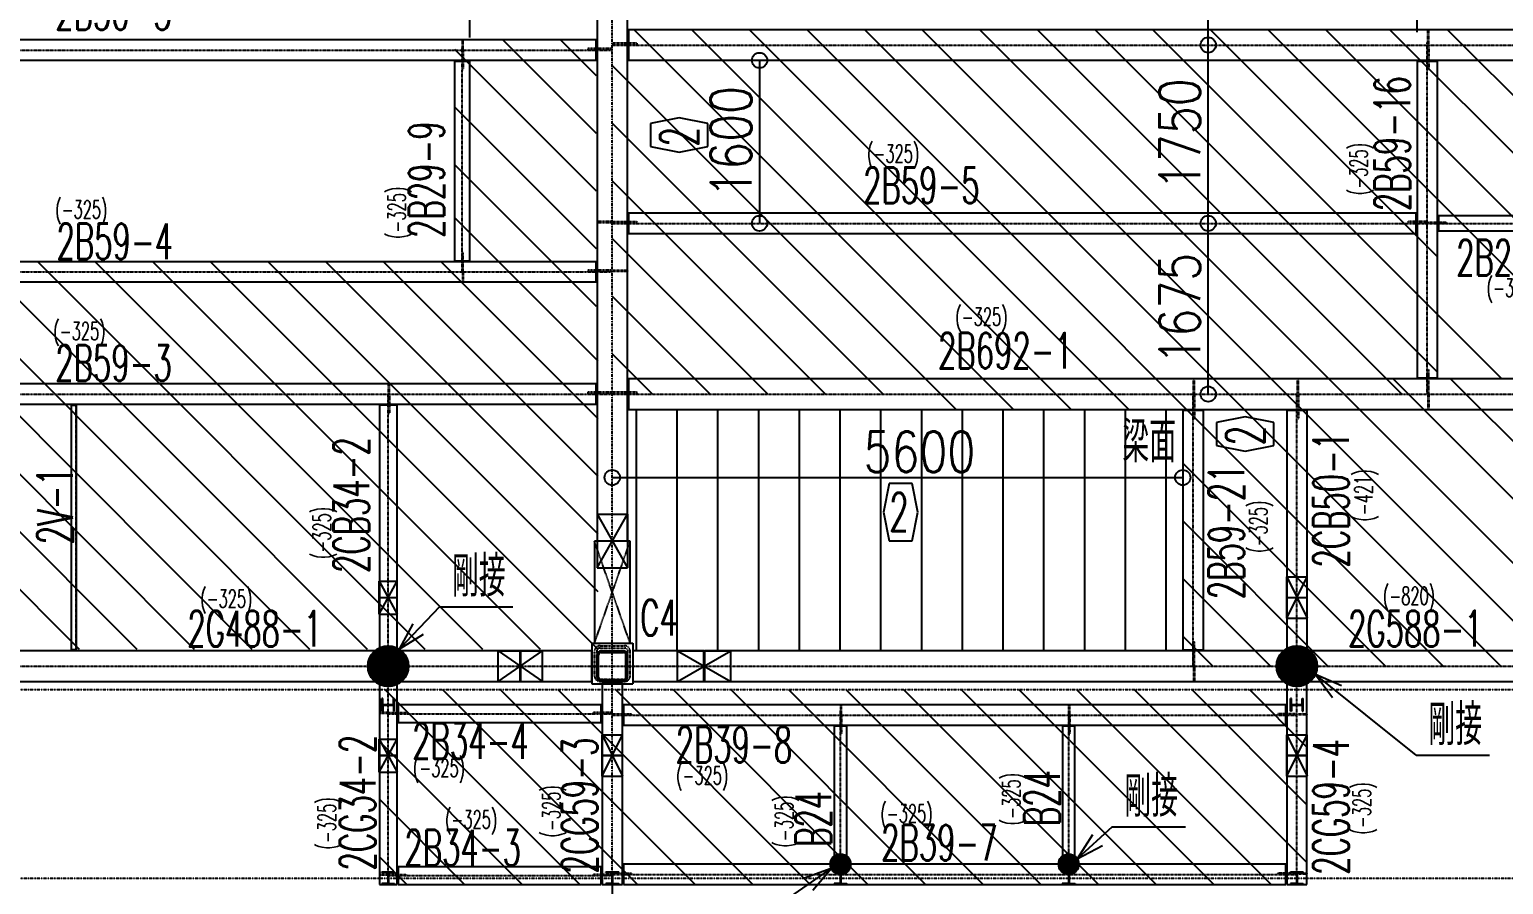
# Model space of a CAD drawing. Header units: millimetres. Extents: x -87051 to 180003, y -2961 to 97158.
# Drawn here: x 24959 to 39429, y 16438 to 24828 of the extents above; entities that cross this region are included whole.
import ezdxf
from ezdxf.enums import TextEntityAlignment as Align

# ---------------------------------------------------------------- set-up
doc = ezdxf.new("R2010")
doc.units = ezdxf.units.MM
doc.header["$LTSCALE"] = 0.2
doc.linetypes.add('CENTER', pattern=[2, 1.25, -0.25, 0.25, -0.25])
doc.linetypes.add('HIDDEN', pattern=[0.375, 0.25, -0.125])
doc.layers.add('梁側', color=7, linetype='Continuous')
doc.styles.get("Standard").update_dxf_attribs({"font": 'simplex.shx', "width": 0.8, "height": 700, "bigfont": 'extfont2.shx'})

msp = doc.modelspace()

# ---------------------------------------------------------------- linework, layer by layer
at = {"color": 8, "linetype": 'CENTER'}
for p, q in [((30680.4, 16438.1), (30680.4, 49550.6)), ((10730.4, 18350.6), (60682.7, 18350.6)), ((10730.4, 16500.6), (60682.7, 16500.6))]:
    msp.add_line(p, q, dxfattribs=at)
at = {"color": 8, "linetype": 'Continuous'}
for p, q in [((38580.4, 24800.6), (38580.4, 31091.6)), ((30530.4, 28395.6), (30530.4, 19810.6)), ((30830.4, 19810.6), (30830.4, 28395.6)), ((36530.6, 24675.6), (36530.6, 27062.6)), ((29280.4, 24750.6), (29280.4, 25903.2)), ((30840.4, 24825.6), (30840.4, 24525.6)), ((40720.4, 24825.6), (30840.4, 24825.6)), ((30895.1, 24825.6), (34620.1, 21100.6)), ((31460.8, 24825.6), (35185.8, 21100.6)), ((32026.5, 24825.6), (35751.5, 21100.6)), ((32592.2, 24825.6), (38837.2, 18580.6)), ((33157.9, 24825.6), (39402.9, 18580.6)), ((33723.5, 24825.6), (39968.5, 18580.6)), ((34289.2, 24825.6), (40534.2, 18580.6)), ((34854.9, 24825.6), (38429.9, 21250.6)), ((35420.6, 24825.6), (38779.4, 21466.8)), ((35986.3, 24825.6), (39411.3, 21400.6)), ((36552, 24825.6), (38779.4, 22598.2)), ((37117.7, 24825.6), (40730.4, 21212.9)), ((37683.3, 24825.6), (40730.4, 21778.5)), ((38313.3, 24825.6), (44558.3, 18580.6)), ((38879, 24825.6), (45124, 18580.6)), ((30520.4, 24725.6), (22840.4, 24725.6)), ((29131.4, 24633.5), (30520.4, 23244.5)), ((29605, 24725.6), (30520.4, 23810.2)), ((30170.7, 24725.6), (30520.4, 24375.9)), ((30520.4, 24525.6), (30520.4, 24725.6)), ((30530.4, 24642.6), (30520.4, 24642.6)), ((30530.4, 24630.6), (30520.4, 24630.6)), ((30830.4, 24697.6), (30840.4, 24697.6)), ((30830.4, 24681.6), (30840.4, 24681.6)), ((36530.6, 22925.6), (36530.6, 24675.6)), ((38674, 24650.6), (38679.9, 24644.7)), ((22840.4, 24525.6), (30520.4, 24525.6)), ((29280.4, 24515.6), (29131.4, 24515.6)), ((29131.4, 24515.6), (29131.4, 22559.6)), ((29208.7, 24525.6), (29208.7, 24515.6)), ((29217.7, 24525.6), (29217.7, 24515.6)), ((29280.4, 22559.6), (29280.4, 24515.6)), ((30680.4, 24474.6), (34054.4, 21100.6)), ((30840.4, 24525.6), (40720.4, 24525.6)), ((32125.5, 24525.6), (32125.5, 22925.6)), ((38779.4, 24515.6), (38580.4, 24515.6)), ((38580.4, 24515.6), (38580.4, 21410.6)), ((38684.9, 24525.6), (38684.9, 24515.6)), ((38696.9, 24525.6), (38696.9, 24515.6)), ((38779.4, 21410.6), (38779.4, 24515.6)), ((29131.4, 24067.8), (30520.4, 22678.8)), ((30680.4, 23908.9), (33338.7, 21250.6)), ((29131.4, 23502.1), (30520.4, 22113.1)), ((30680.4, 23343.3), (32773.1, 21250.6)), ((30840.4, 23025.1), (30840.4, 22826.1)), ((38570.4, 23025.1), (30840.4, 23025.1)), ((38570.4, 22826.1), (38570.4, 23025.1)), ((29131.4, 22983), (30537.1, 21577.4)), ((30830.4, 22942.6), (30840.4, 22942.6)), ((30830.4, 22930.6), (30840.4, 22930.6)), ((36530.6, 21250.6), (36530.6, 22925.6)), ((38580.4, 22942.6), (38570.4, 22942.6)), ((38580.4, 22930.6), (38570.4, 22930.6)), ((38779.4, 22937.4), (38789.4, 22937.4)), ((38779.4, 22928.4), (38789.4, 22928.4)), ((38789.4, 23000.1), (38789.4, 22851.1)), ((40720.4, 23000.1), (38789.4, 23000.1)), ((30680.4, 22777.6), (32207.4, 21250.6)), ((30840.4, 22826.1), (38570.4, 22826.1)), ((38789.4, 22851.1), (40720.4, 22851.1)), ((22776.6, 22549.6), (26577.3, 18748.9)), ((30520.4, 22549.6), (22840.4, 22549.6)), ((23342.3, 22549.6), (27143, 18748.9)), ((23908, 22549.6), (27708.6, 18748.9)), ((24473.7, 22549.6), (28274.3, 18748.9)), ((25039.4, 22549.6), (28840, 18748.9)), ((25605, 22549.6), (29405.7, 18748.9)), ((26170.7, 22549.6), (29971.4, 18748.9)), ((26736.4, 22549.6), (30537.1, 18748.9)), ((27302.1, 22549.6), (30537.1, 19314.6)), ((27867.8, 22549.6), (30537.1, 19880.3)), ((28433.5, 22549.6), (30537.1, 20446)), ((28999.2, 22549.6), (30537.1, 21011.7)), ((29131.4, 22559.6), (29280.4, 22559.6)), ((29208.7, 22549.6), (29208.7, 22559.6)), ((29217.7, 22549.6), (29217.7, 22559.6)), ((30520.4, 22350.6), (30520.4, 22549.6)), ((30530.4, 22467.1), (30520.4, 22467.1)), ((30530.4, 22455.1), (30520.4, 22455.1)), ((22840.4, 22350.6), (30520.4, 22350.6)), ((22530.4, 22230.1), (26011.6, 18748.9)), ((30680.4, 22211.9), (31641.7, 21250.6)), ((22530.4, 21664.4), (25445.9, 18748.9)), ((30680.4, 21646.2), (31076, 21250.6)), ((30520.4, 21350.1), (22840.4, 21350.1)), ((30520.4, 21151.1), (30520.4, 21350.1)), ((30830.4, 21273.1), (30840.4, 21273.1)), ((30840.4, 21400.6), (30840.4, 21100.6)), ((40720.4, 21400.6), (30840.4, 21400.6)), ((38344.2, 21400.6), (41164.2, 18580.6)), ((38580.4, 21410.6), (38779.4, 21410.6)), ((38684.9, 21400.6), (38684.9, 21410.6)), ((38696.9, 21400.6), (38696.9, 21410.6)), ((38909.8, 21400.6), (41729.8, 18580.6)), ((22840.4, 21151.1), (30520.4, 21151.1)), ((25371.4, 21141.1), (25421.4, 21141.1)), ((25371.4, 18740.6), (25371.4, 21141.1)), ((25421.4, 18740.6), (25421.4, 21141.1)), ((28567.4, 21141.1), (28393.4, 21141.1)), ((28393.4, 21141.1), (28393.4, 19255.6)), ((28483.4, 21151.1), (28483.4, 21141.1)), ((28492.4, 21151.1), (28492.4, 21141.1)), ((28567.4, 19255.6), (28567.4, 21141.1)), ((30530.4, 21267.6), (30520.4, 21267.6)), ((30530.4, 21255.6), (30520.4, 21255.6)), ((30830.4, 21257.1), (30840.4, 21257.1)), ((30840.4, 21100.6), (40720.4, 21100.6)), ((30917.9, 18740.6), (30917.9, 21100.6)), ((31317.9, 18740.6), (31317.9, 21100.6)), ((31717.9, 18740.6), (31717.9, 21100.6)), ((32117.9, 18740.6), (32117.9, 21100.6)), ((32517.9, 18740.6), (32517.9, 21100.6)), ((32917.9, 18740.6), (32917.9, 21100.6)), ((33317.9, 18740.6), (33317.9, 21100.6)), ((33717.9, 18740.6), (33717.9, 21100.6)), ((34117.9, 18740.6), (34117.9, 21100.6)), ((34517.9, 18740.6), (34517.9, 21100.6)), ((34917.9, 18740.6), (34917.9, 21100.6)), ((35317.9, 18740.6), (35317.9, 21100.6)), ((35717.9, 18740.6), (35717.9, 21100.6)), ((36117.9, 18740.6), (36117.9, 21100.6)), ((36479.4, 21090.6), (36280.4, 21090.6)), ((36280.4, 21090.6), (36280.4, 18740.6)), ((36384.9, 21100.6), (36384.9, 21090.6)), ((36396.9, 21100.6), (36396.9, 21090.6)), ((36479.4, 21090.6), (36479.4, 18740.6)), ((37500.4, 21090.6), (37300.4, 21090.6)), ((37300.4, 21090.6), (37300.4, 19255.6)), ((37405.4, 21100.6), (37405.4, 21090.6)), ((37417.4, 21100.6), (37417.4, 21090.6)), ((37500.4, 19255.6), (37500.4, 21090.6)), ((36280.4, 20571.7), (38271.5, 18580.6)), ((30680.4, 20431.5), (36280.4, 20431.5)), ((30530.4, 20070.6), (30830.4, 20070.6)), ((30530.4, 20070.6), (30530.4, 19545.6)), ((30530.4, 20070.6), (30830.4, 19545.6)), ((30530.4, 19545.6), (30830.4, 20070.6)), ((30830.4, 20070.6), (30830.4, 19545.6)), ((36280.4, 20006), (37705.8, 18580.6)), ((30855.4, 19805.6), (30505.4, 19805.6)), ((30505.4, 19805.6), (30505.4, 18805.6)), ((30530.4, 19810.6), (30830.4, 19810.6)), ((30855.4, 18805.6), (30855.4, 19805.6)), ((30530.4, 19545.6), (30830.4, 19545.6)), ((28392.9, 19415.6), (28567.9, 19415.6)), ((28392.9, 19090.6), (28392.9, 19415.6)), ((28392.9, 19090.6), (28567.9, 19415.6)), ((28392.9, 19415.6), (28567.9, 19090.6)), ((28567.9, 19090.6), (28567.9, 19415.6)), ((36280.4, 19440.3), (37140.1, 18580.6)), ((37300.4, 19455.6), (37500.4, 19455.6)), ((37300.4, 19050.6), (37300.4, 19455.6)), ((37300.4, 19050.6), (37500.4, 19455.6)), ((37300.4, 19455.6), (37500.4, 19050.6)), ((37500.4, 19050.6), (37500.4, 19455.6)), ((28393.4, 19255.6), (28567.4, 19255.6)), ((28567.4, 19250.6), (28393.4, 19250.6)), ((28393.4, 19250.6), (28393.4, 18730.6)), ((28567.4, 18730.6), (28567.4, 19250.6)), ((37300.4, 19255.6), (37500.4, 19255.6)), ((37500.4, 19250.6), (37300.4, 19250.6)), ((37300.4, 19250.6), (37300.4, 18730.6)), ((37500.4, 18730.6), (37500.4, 19250.6)), ((28985.5, 19163.6), (28588.7, 18748.7)), ((28985.5, 19163.6), (29705.5, 19163.6)), ((28392.9, 19090.6), (28567.9, 19090.6)), ((28723.3, 18994.3), (28588.7, 18748.7)), ((37300.4, 19050.6), (37500.4, 19050.6)), ((28588.7, 18748.7), (28828, 18894.1)), ((36280.4, 18874.6), (36574.4, 18580.6)), ((29775.4, 18730.6), (23585.4, 18730.6)), ((25421.4, 18740.6), (25371.4, 18740.6)), ((28280.5, 18585.4), (28475.6, 18780.6)), ((28280.6, 18571.4), (28489.6, 18780.4)), ((28281.4, 18600.5), (28460.5, 18779.6)), ((28281.7, 18558.3), (28502.7, 18779.4)), ((28283.4, 18546), (28515.1, 18777.6)), ((28283.7, 18617), (28444.1, 18777.3)), ((28285.9, 18534.2), (28526.8, 18775.2)), ((28288.1, 18635.4), (28425.6, 18773)), ((28288.9, 18523.1), (28537.9, 18772.2)), ((28292.4, 18512.5), (28548.6, 18768.6)), ((28295.6, 18657.1), (28403.9, 18765.4)), ((28296.4, 18502.3), (28558.7, 18764.7)), ((28300.8, 18492.6), (28568.4, 18760.2)), ((28305.7, 18483.3), (28577.7, 18755.4)), ((28310.6, 18686.2), (28374.8, 18750.5)), ((28310.9, 18474.4), (28586.6, 18750.1)), ((28316.6, 18465.9), (28595.1, 18744.5)), ((28322.6, 18457.8), (28603.2, 18738.5)), ((28328.9, 18450), (28611, 18732.1)), ((28335.7, 18442.6), (28618.4, 18725.4)), ((28342.7, 18435.5), (28625.5, 18718.3)), ((28350.2, 18428.8), (28632.2, 18710.9)), ((28358, 18422.5), (28638.5, 18703.1)), ((28366.1, 18416.5), (28644.5, 18694.9)), ((28374.6, 18410.9), (28650.1, 18686.4)), ((28383.5, 18405.6), (28655.4, 18677.5)), ((28392.8, 18400.8), (28660.2, 18668.2)), ((28393.4, 18730.6), (28567.4, 18730.6)), ((28475.9, 18730.6), (28484.9, 18730.6)), ((29560.4, 18730.6), (29995.4, 18730.6)), ((29560.4, 18430.6), (29560.4, 18730.6)), ((29560.4, 18430.6), (29995.4, 18730.6)), ((29560.4, 18730.6), (29995.4, 18430.6)), ((29775.4, 18430.6), (29775.4, 18730.6)), ((29780.4, 18730.6), (29780.4, 18430.6)), ((30480.4, 18730.6), (29780.4, 18730.6)), ((29995.4, 18430.6), (29995.4, 18730.6)), ((30480.4, 18805.6), (30880.4, 18805.6)), ((30480.4, 18805.6), (30480.4, 18405.6)), ((30480.4, 18430.6), (30480.4, 18730.6)), ((30505.4, 18805.6), (30855.4, 18805.6)), ((30530.4, 18470.6), (30530.4, 18690.6)), ((30546.4, 18470.6), (30546.4, 18690.6)), ((30570.4, 18730.6), (30790.4, 18730.6)), ((30570.4, 18714.6), (30790.4, 18714.6)), ((30814.4, 18470.6), (30814.4, 18690.6)), ((30830.4, 18470.6), (30830.4, 18690.6)), ((30880.4, 18805.6), (30880.4, 18405.6)), ((30880.4, 18730.6), (30880.4, 18430.6)), ((31580.4, 18730.6), (30880.4, 18730.6)), ((31320.4, 18730.6), (31845.4, 18730.6)), ((31320.4, 18430.6), (31320.4, 18730.6)), ((31320.4, 18430.6), (31845.4, 18730.6)), ((31320.4, 18730.6), (31845.4, 18430.6)), ((31580.4, 18430.6), (31580.4, 18730.6)), ((31585.4, 18730.6), (31585.4, 18430.6)), ((39975.4, 18730.6), (31585.4, 18730.6)), ((31845.4, 18430.6), (31845.4, 18730.6)), ((36280.4, 18740.6), (36479.4, 18740.6)), ((36384.9, 18730.6), (36384.9, 18740.6)), ((36396.9, 18730.6), (36396.9, 18740.6)), ((37200.4, 18581.7), (37399.4, 18780.6)), ((37200.8, 18567.9), (37413.1, 18780.2)), ((37201, 18596.4), (37384.6, 18780)), ((37202.1, 18555), (37426, 18779)), ((37203, 18612.5), (37368.5, 18778.1)), ((37204, 18542.8), (37438.2, 18777)), ((37206.6, 18531.3), (37449.7, 18774.4)), ((37206.7, 18630.4), (37350.6, 18774.3)), ((37209.7, 18520.3), (37460.7, 18771.3)), ((37213.2, 18651), (37330, 18767.8)), ((37213.4, 18509.8), (37471.2, 18767.7)), ((37217.5, 18499.7), (37481.3, 18763.5)), ((37222, 18490.2), (37490.9, 18759)), ((37225.3, 18677.3), (37303.7, 18755.7)), ((37227, 18481), (37500, 18754)), ((37232.4, 18472.2), (37508.8, 18748.7)), ((37238.1, 18463.8), (37517.2, 18742.9)), ((37244.2, 18455.7), (37525.3, 18736.8)), ((37250.6, 18448.1), (37533, 18730.4)), ((37257.5, 18440.7), (37540.3, 18723.6)), ((37264.6, 18433.8), (37547.3, 18716.4)), ((37272.2, 18427.1), (37553.9, 18708.9)), ((37280, 18420.9), (37560.1, 18701)), ((37288.3, 18415), (37566, 18692.7)), ((37296.9, 18409.5), (37571.5, 18684.1)), ((37300.4, 18730.6), (37500.4, 18730.6)), ((37305.9, 18404.3), (37576.7, 18675.1)), ((37395.9, 18730.6), (37404.9, 18730.6)), ((28402.6, 18396.4), (28664.6, 18658.5)), ((28412.7, 18392.4), (28668.6, 18648.3)), ((28423.4, 18388.9), (28672.1, 18637.6)), ((28434.6, 18385.9), (28675.1, 18626.5)), ((28446.3, 18383.5), (28677.5, 18614.7)), ((28458.7, 18381.8), (28679.2, 18602.3)), ((28471.8, 18380.8), (28680.2, 18589.2)), ((28485.9, 18380.7), (28680.3, 18575.2)), ((28501, 18381.7), (28679.3, 18560)), ((28517.6, 18384.1), (28676.9, 18543.5)), ((28536.1, 18388.5), (28672.5, 18524.9)), ((37315.3, 18399.6), (37581.4, 18665.7)), ((37325.2, 18395.3), (37585.7, 18655.9)), ((37335.5, 18391.5), (37589.6, 18645.6)), ((37346.2, 18388.1), (37592.9, 18634.8)), ((37357.6, 18385.3), (37595.8, 18623.5)), ((37369.5, 18383), (37598, 18611.6)), ((37382, 18381.5), (37599.6, 18599)), ((37395.4, 18380.7), (37600.3, 18585.6)), ((37409.7, 18380.8), (37600.2, 18571.3)), ((37425.2, 18382.2), (37598.9, 18555.9)), ((37442.2, 18385), (37596, 18538.9)), ((23585.4, 18430.6), (29775.4, 18430.6)), ((28567.4, 18430.6), (28393.4, 18430.6)), ((28393.4, 18430.6), (28393.4, 17705.6)), ((28474.4, 18430.6), (28486.4, 18430.6)), ((28558, 18396.3), (28664.7, 18503)), ((28567.4, 17705.6), (28567.4, 18430.6)), ((28587.7, 18411.9), (28649.2, 18473.3)), ((29560.4, 18430.6), (29995.4, 18430.6)), ((29780.4, 18430.6), (30480.4, 18430.6)), ((30480.4, 18405.6), (30880.4, 18405.6)), ((30570.4, 18446.6), (30790.4, 18446.6)), ((30570.4, 18430.6), (30790.4, 18430.6)), ((30779.9, 18405.6), (30580.9, 18405.6)), ((30580.9, 18405.6), (30580.9, 17705.6)), ((30779.9, 17705.6), (30779.9, 18405.6)), ((30880.4, 18430.6), (31580.4, 18430.6)), ((31320.4, 18430.6), (31845.4, 18430.6)), ((31585.4, 18430.6), (39975.4, 18430.6)), ((37499.9, 18430.6), (37300.9, 18430.6)), ((37300.9, 18430.6), (37300.9, 17705.6)), ((37461.4, 18390.2), (37590.9, 18519.6)), ((37484.7, 18399.2), (37581.8, 18496.4)), ((37499.9, 17705.6), (37499.9, 18430.6)), ((37519.5, 18420), (37561.1, 18461.5)), ((37839.5, 18386.8), (37583.3, 18499.7)), ((37583.3, 18499.7), (37748.8, 18273.8)), ((38571.6, 17705.9), (37583.3, 18499.7)), ((28417.9, 18138.1), (28417.9, 18263.1)), ((28426.9, 18263.1), (28417.9, 18263.1)), ((28426.9, 18211.9), (28426.9, 18263.1)), ((28448.9, 18350.6), (30361.4, 16438.1)), ((28533.9, 18263.1), (28542.9, 18263.1)), ((28533.9, 18211.9), (28533.9, 18263.1)), ((28542.9, 18138.1), (28542.9, 18263.1)), ((29014.6, 18350.6), (30927.1, 16438.1)), ((29580.3, 18350.6), (31492.8, 16438.1)), ((30146, 18350.6), (32058.5, 16438.1)), ((30711.7, 18350.6), (32624.2, 16438.1)), ((31277.4, 18350.6), (33189.9, 16438.1)), ((31843.1, 18350.6), (33755.6, 16438.1)), ((32408.7, 18350.6), (34321.2, 16438.1)), ((32974.4, 18350.6), (34886.9, 16438.1)), ((33540.1, 18350.6), (35452.6, 16438.1)), ((34105.8, 18350.6), (36018.3, 16438.1)), ((34671.5, 18350.6), (36584, 16438.1)), ((35237.2, 18350.6), (37149.7, 16438.1)), ((35802.9, 18350.6), (37499.9, 16653.6)), ((36368.5, 18350.6), (37499.9, 17219.2)), ((36934.2, 18350.6), (37499.9, 17784.9)), ((37337.9, 18138.1), (37337.9, 18263.1)), ((37346.9, 18263.1), (37337.9, 18263.1)), ((37346.9, 18211.9), (37346.9, 18263.1)), ((37453.9, 18263.1), (37462.9, 18263.1)), ((37453.9, 18211.9), (37453.9, 18263.1)), ((37462.9, 18138.1), (37462.9, 18263.1)), ((28426.9, 18138.1), (28417.9, 18138.1)), ((28426.9, 18189.4), (28426.9, 18138.1)), ((28434.9, 18203.9), (28525.9, 18203.9)), ((28434.9, 18197.4), (28525.9, 18197.4)), ((28533.9, 18189.4), (28533.9, 18138.1)), ((28533.9, 18138.1), (28542.9, 18138.1)), ((28567.4, 18125.6), (28577.4, 18125.6)), ((28567.4, 18116.6), (28577.4, 18116.6)), ((28577.4, 18200.6), (28577.4, 18026.6)), ((30570.9, 18200.6), (28577.4, 18200.6)), ((30570.9, 18026.6), (30570.9, 18200.6)), ((30580.9, 18125.6), (30570.9, 18125.6)), ((30580.9, 18116.6), (30570.9, 18116.6)), ((30779.9, 18113.6), (30789.9, 18113.6)), ((30779.9, 18104.6), (30789.9, 18104.6)), ((30789.9, 18200.6), (30789.9, 18001.6)), ((37290.9, 18200.6), (30789.9, 18200.6)), ((37290.9, 18001.6), (37290.9, 18200.6)), ((37300.9, 18113.6), (37290.9, 18113.6)), ((37300.9, 18104.6), (37290.9, 18104.6)), ((37346.9, 18138.1), (37337.9, 18138.1)), ((37346.9, 18189.4), (37346.9, 18138.1)), ((37354.9, 18203.9), (37445.9, 18203.9)), ((37354.9, 18197.4), (37445.9, 18197.4)), ((37453.9, 18189.4), (37453.9, 18138.1)), ((37453.9, 18138.1), (37462.9, 18138.1)), ((28577.4, 18026.6), (30570.9, 18026.6)), ((30789.9, 18001.6), (37290.9, 18001.6)), ((32982.4, 17991.6), (32858.4, 17991.6)), ((32858.4, 17991.6), (32858.4, 16637.1)), ((32922.9, 18001.6), (32922.9, 17991.6)), ((32931.9, 18001.6), (32931.9, 17991.6)), ((32982.4, 16637.1), (32982.4, 17991.6)), ((35222.4, 17991.6), (35098.4, 17991.6)), ((35098.4, 17991.6), (35098.4, 16637.1)), ((35162.9, 18001.6), (35162.9, 17991.6)), ((35171.9, 18001.6), (35171.9, 17991.6)), ((35222.4, 16637.1), (35222.4, 17991.6)), ((28392.9, 17865.6), (28567.9, 17865.6)), ((28392.9, 17540.6), (28392.9, 17865.6)), ((28392.9, 17540.6), (28567.9, 17865.6)), ((28392.9, 17865.6), (28567.9, 17540.6)), ((28393.4, 17840.5), (29795.8, 16438.1)), ((28567.9, 17540.6), (28567.9, 17865.6)), ((30580.4, 17905.6), (30780.4, 17905.6)), ((30580.4, 17500.6), (30580.4, 17905.6)), ((30580.4, 17500.6), (30780.4, 17905.6)), ((30580.4, 17905.6), (30780.4, 17500.6)), ((30780.4, 17500.6), (30780.4, 17905.6)), ((37300.4, 17905.6), (37500.4, 17905.6)), ((37300.4, 17500.6), (37300.4, 17905.6)), ((37300.4, 17500.6), (37500.4, 17905.6)), ((37300.4, 17905.6), (37500.4, 17500.6)), ((37500.4, 17500.6), (37500.4, 17905.6)), ((28393.4, 17705.6), (28567.4, 17705.6)), ((28567.4, 17700.6), (28393.4, 17700.6)), ((28393.4, 17700.6), (28393.4, 16438.1)), ((28567.4, 16438.1), (28567.4, 17700.6)), ((30580.9, 17705.6), (30779.9, 17705.6)), ((30779.9, 17700.6), (30580.9, 17700.6)), ((30580.9, 17700.6), (30580.9, 16438.1)), ((30779.9, 16438.1), (30779.9, 17700.6)), ((37300.9, 17705.6), (37499.9, 17705.6)), ((37499.9, 17700.6), (37300.9, 17700.6)), ((37300.9, 17700.6), (37300.9, 16438.1)), ((37499.9, 16438.1), (37499.9, 17700.6)), ((38571.6, 17705.9), (39291.6, 17705.9)), ((28392.9, 17540.6), (28567.9, 17540.6)), ((30580.4, 17500.6), (30780.4, 17500.6)), ((37300.4, 17500.6), (37500.4, 17500.6)), ((28393.4, 17274.8), (29230.1, 16438.1)), ((35586.2, 17003.1), (35245.3, 16690)), ((35586.2, 17003.1), (36306.2, 17003.1)), ((35395.5, 16926.3), (35245.3, 16690)), ((35245.3, 16690), (35493.5, 16819.6)), ((28393.4, 16709.1), (28664.4, 16438.1)), ((32820.4, 16636.1), (32921.4, 16737.1)), ((32821.4, 16623), (32934.6, 16736.1)), ((32821.4, 16651.3), (32906.3, 16736.1)), ((32823.8, 16611.2), (32946.3, 16733.7)), ((32825.9, 16669.9), (32887.6, 16731.6)), ((32827.3, 16600.6), (32956.9, 16730.2)), ((32831.7, 16590.9), (32966.6, 16725.8)), ((32837, 16582), (32975.5, 16720.5)), ((32843, 16573.8), (32983.7, 16714.5)), ((32849.7, 16566.4), (32991.1, 16707.8)), ((32857.1, 16559.7), (32997.8, 16700.4)), ((32865.3, 16553.7), (33003.8, 16692.3)), ((32874.2, 16548.4), (33009.1, 16683.4)), ((32883.9, 16544), (33013.5, 16673.6)), ((32894.5, 16540.5), (33017, 16663)), ((32906.3, 16538.1), (33019.4, 16651.3)), ((35060.5, 16641.8), (35155.8, 16737)), ((35060.8, 16627.9), (35169.6, 16736.7)), ((35062.6, 16658), (35139.5, 16734.9)), ((35062.7, 16615.7), (35181.8, 16734.8)), ((35065.8, 16604.6), (35192.9, 16731.7)), ((35069.7, 16679.2), (35118.3, 16727.8)), ((35069.9, 16594.6), (35202.9, 16727.6)), ((35074.8, 16585.4), (35212.2, 16722.7)), ((35080.5, 16576.9), (35220.6, 16717)), ((35087, 16569.2), (35228.3, 16710.5)), ((35094.1, 16562.2), (35235.3, 16703.4)), ((35102, 16556), (35241.6, 16695.5)), ((35110.6, 16550.4), (35247.1, 16686.9)), ((35120, 16545.7), (35251.9, 16677.5)), ((35130.2, 16541.8), (35255.7, 16667.3)), ((35141.5, 16538.9), (35258.6, 16656)), ((35154.1, 16537.3), (35260.2, 16643.5)), ((28417.9, 16563.1), (28542.9, 16563.1)), ((28417.9, 16554.1), (28417.9, 16563.1)), ((28469.2, 16554.1), (28417.9, 16554.1)), ((28477.2, 16546.1), (28477.2, 16455.1)), ((28483.7, 16546.1), (28483.7, 16455.1)), ((28491.7, 16554.1), (28542.9, 16554.1)), ((28542.9, 16554.1), (28542.9, 16563.1)), ((28567.4, 16537.1), (28577.4, 16537.1)), ((28567.4, 16528.1), (28577.4, 16528.1)), ((28577.4, 16612.1), (28577.4, 16438.1)), ((30570.9, 16612.1), (28577.4, 16612.1)), ((30570.9, 16438.1), (30570.9, 16612.1)), ((30580.9, 16537.1), (30570.9, 16537.1)), ((30580.9, 16528.1), (30570.9, 16528.1)), ((30617.9, 16563.1), (30742.9, 16563.1)), ((30617.9, 16554.1), (30617.9, 16563.1)), ((30669.2, 16554.1), (30617.9, 16554.1)), ((30677.2, 16546.1), (30677.2, 16455.1)), ((30683.7, 16546.1), (30683.7, 16455.1)), ((30691.7, 16554.1), (30742.9, 16554.1)), ((30742.9, 16554.1), (30742.9, 16563.1)), ((30779.9, 16550.1), (30789.9, 16550.1)), ((30779.9, 16541.1), (30789.9, 16541.1)), ((30789.9, 16637.1), (30789.9, 16438.1)), ((37290.9, 16637.1), (30789.9, 16637.1)), ((32313.9, 16239.3), (32829.3, 16596)), ((32829.3, 16596), (32565.6, 16501.7)), ((32648.1, 16382.5), (32829.3, 16596)), ((32857.9, 16563.1), (32982.9, 16563.1)), ((32857.9, 16554.1), (32857.9, 16563.1)), ((32909.2, 16554.1), (32857.9, 16554.1)), ((32858.4, 16637.1), (32982.4, 16637.1)), ((32915.9, 16637.1), (32924.9, 16637.1)), ((32917.2, 16546.1), (32917.2, 16455.1)), ((32919.4, 16537.1), (33020.4, 16638.1)), ((32923.7, 16546.1), (32923.7, 16455.1)), ((32931.7, 16554.1), (32982.9, 16554.1)), ((32934.6, 16538.1), (33019.4, 16623)), ((32953.2, 16542.7), (33014.9, 16604.3)), ((32982.9, 16554.1), (32982.9, 16563.1)), ((35097.9, 16563.1), (35222.9, 16563.1)), ((35097.9, 16554.1), (35097.9, 16563.1)), ((35149.2, 16554.1), (35097.9, 16554.1)), ((35098.4, 16637.1), (35222.4, 16637.1)), ((35155.9, 16637.1), (35164.9, 16637.1)), ((35157.2, 16546.1), (35157.2, 16455.1)), ((35163.7, 16546.1), (35163.7, 16455.1)), ((35168.3, 16537.4), (35260.1, 16629.2)), ((35171.7, 16554.1), (35222.9, 16554.1)), ((35185.3, 16540.3), (35257.3, 16612.2)), ((35208.7, 16549.6), (35247.9, 16588.8)), ((35222.9, 16554.1), (35222.9, 16563.1)), ((37290.9, 16438.1), (37290.9, 16637.1)), ((37300.9, 16550.1), (37290.9, 16550.1)), ((37300.9, 16541.1), (37290.9, 16541.1)), ((37337.9, 16563.1), (37462.9, 16563.1)), ((37337.9, 16554.1), (37337.9, 16563.1)), ((37389.2, 16554.1), (37337.9, 16554.1)), ((37397.2, 16546.1), (37397.2, 16455.1)), ((37403.7, 16546.1), (37403.7, 16455.1)), ((37411.7, 16554.1), (37462.9, 16554.1)), ((37462.9, 16554.1), (37462.9, 16563.1)), ((28393.4, 16438.1), (28567.4, 16438.1)), ((28417.9, 16447.1), (28417.9, 16438.1)), ((28469.2, 16447.1), (28417.9, 16447.1)), ((28417.9, 16438.1), (28542.9, 16438.1)), ((28491.7, 16447.1), (28542.9, 16447.1)), ((28542.9, 16447.1), (28542.9, 16438.1)), ((28577.4, 16438.1), (30570.9, 16438.1)), ((30580.9, 16438.1), (30779.9, 16438.1)), ((30617.9, 16447.1), (30617.9, 16438.1)), ((30669.2, 16447.1), (30617.9, 16447.1)), ((30617.9, 16438.1), (30742.9, 16438.1)), ((30680.4, 16438.1), (30680.4, 12038.1)), ((30680.4, 16438.1), (30680.4, 12038.1)), ((30691.7, 16447.1), (30742.9, 16447.1)), ((30742.9, 16447.1), (30742.9, 16438.1)), ((30789.9, 16438.1), (37290.9, 16438.1)), ((32857.9, 16447.1), (32857.9, 16438.1)), ((32909.2, 16447.1), (32857.9, 16447.1)), ((32857.9, 16438.1), (32982.9, 16438.1)), ((32931.7, 16447.1), (32982.9, 16447.1)), ((32982.9, 16447.1), (32982.9, 16438.1)), ((35097.9, 16447.1), (35097.9, 16438.1)), ((35149.2, 16447.1), (35097.9, 16447.1)), ((35097.9, 16438.1), (35222.9, 16438.1)), ((35171.7, 16447.1), (35222.9, 16447.1)), ((35222.9, 16447.1), (35222.9, 16438.1)), ((37300.9, 16438.1), (37499.9, 16438.1)), ((37337.9, 16447.1), (37337.9, 16438.1)), ((37389.2, 16447.1), (37337.9, 16447.1)), ((37337.9, 16438.1), (37462.9, 16438.1)), ((37411.7, 16447.1), (37462.9, 16447.1)), ((37462.9, 16447.1), (37462.9, 16438.1))]:
    msp.add_line(p, q, dxfattribs=at)
at = {"color": 8, "linetype": 'HIDDEN'}
for p, q in [((38684.9, 24681.6), (38684.9, 24825.6)), ((38684.9, 24825.6), (38696.9, 24825.6)), ((38696.9, 24681.6), (38696.9, 24825.6)), ((22680.4, 24625.6), (30680.4, 24625.6)), ((29205.9, 22450.1), (29205.9, 24650.6)), ((29208.7, 24630.6), (29208.7, 24725.6)), ((29208.7, 24725.6), (29217.7, 24725.6)), ((29208.7, 24630.6), (29217.7, 24630.6)), ((29208.7, 24620.6), (29208.7, 24525.6)), ((29208.7, 24620.6), (29217.7, 24620.6)), ((29217.7, 24630.6), (29217.7, 24725.6)), ((29217.7, 24620.6), (29217.7, 24525.6)), ((30520.4, 24642.6), (30440.4, 24642.6)), ((30440.4, 24642.6), (30440.4, 24630.6)), ((30520.4, 24630.6), (30440.4, 24630.6)), ((30673.4, 24642.6), (30530.4, 24642.6)), ((30673.4, 24630.6), (30530.4, 24630.6)), ((30673.4, 24642.6), (30673.4, 24630.6)), ((30680.4, 24675.6), (40880.4, 24675.6)), ((30687.4, 24697.6), (30830.4, 24697.6)), ((30687.4, 24697.6), (30687.4, 24681.6)), ((30687.4, 24681.6), (30830.4, 24681.6)), ((30840.4, 24697.6), (30920.4, 24697.6)), ((30840.4, 24681.6), (30920.4, 24681.6)), ((30920.4, 24697.6), (30920.4, 24681.6)), ((38679.9, 21250.6), (38679.9, 24700.6)), ((38684.9, 24681.6), (38696.9, 24681.6)), ((38684.9, 24669.6), (38684.9, 24525.6)), ((38684.9, 24669.6), (38696.9, 24669.6)), ((38696.9, 24669.6), (38696.9, 24525.6)), ((29208.7, 24515.6), (29208.7, 24435.6)), ((29217.7, 24515.6), (29217.7, 24435.6)), ((38684.9, 24515.6), (38684.9, 24435.6)), ((38696.9, 24515.6), (38696.9, 24435.6)), ((29208.7, 24435.6), (29217.7, 24435.6)), ((38684.9, 24435.6), (38696.9, 24435.6)), ((30673.4, 22942.6), (30530.4, 22942.6)), ((30530.4, 22942.6), (30530.4, 22930.6)), ((30673.4, 22930.6), (30530.4, 22930.6)), ((30673.4, 22942.6), (30673.4, 22930.6)), ((30680.4, 22925.6), (38429.9, 22925.6)), ((30687.4, 22942.6), (30830.4, 22942.6)), ((30687.4, 22942.6), (30687.4, 22930.6)), ((30687.4, 22930.6), (30830.4, 22930.6)), ((30840.4, 22942.6), (30920.4, 22942.6)), ((30840.4, 22930.6), (30920.4, 22930.6)), ((30920.4, 22942.6), (30920.4, 22930.6)), ((38429.9, 22925.6), (40880.4, 22925.6)), ((38570.4, 22942.6), (38490.4, 22942.6)), ((38490.4, 22942.6), (38490.4, 22930.6)), ((38570.4, 22930.6), (38490.4, 22930.6)), ((38674.9, 22942.6), (38580.4, 22942.6)), ((38674.9, 22930.6), (38580.4, 22930.6)), ((38674.9, 22942.6), (38674.9, 22930.6)), ((38684.9, 22937.4), (38779.4, 22937.4)), ((38684.9, 22937.4), (38684.9, 22928.4)), ((38684.9, 22928.4), (38779.4, 22928.4)), ((38789.4, 22937.4), (38869.4, 22937.4)), ((38789.4, 22928.4), (38869.4, 22928.4)), ((38869.4, 22937.4), (38869.4, 22928.4)), ((29208.7, 22559.6), (29208.7, 22639.6)), ((29208.7, 22639.6), (29217.7, 22639.6)), ((29217.7, 22559.6), (29217.7, 22639.6)), ((22680.4, 22450.1), (30680.4, 22450.1)), ((29208.7, 22455.1), (29208.7, 22549.6)), ((29208.7, 22455.1), (29217.7, 22455.1)), ((29208.7, 22445.1), (29208.7, 22350.6)), ((29208.7, 22445.1), (29217.7, 22445.1)), ((29217.7, 22455.1), (29217.7, 22549.6)), ((29217.7, 22445.1), (29217.7, 22350.6)), ((30520.4, 22467.1), (30440.4, 22467.1)), ((30440.4, 22467.1), (30440.4, 22455.1)), ((30520.4, 22455.1), (30440.4, 22455.1)), ((30673.4, 22467.1), (30530.4, 22467.1)), ((30673.4, 22455.1), (30530.4, 22455.1)), ((30673.4, 22467.1), (30673.4, 22455.1)), ((30687.4, 22467.1), (30830.4, 22467.1)), ((30687.4, 22467.1), (30687.4, 22455.1)), ((30687.4, 22455.1), (30830.4, 22455.1)), ((30830.4, 22467.1), (30830.4, 22455.1)), ((29208.7, 22350.6), (29217.7, 22350.6)), ((38684.9, 21410.6), (38684.9, 21490.6)), ((38684.9, 21490.6), (38696.9, 21490.6)), ((38696.9, 21410.6), (38696.9, 21490.6)), ((28483.4, 21255.6), (28483.4, 21350.1)), ((28483.4, 21350.1), (28492.4, 21350.1)), ((28492.4, 21255.6), (28492.4, 21350.1)), ((30687.4, 21273.1), (30830.4, 21273.1)), ((30687.4, 21273.1), (30687.4, 21257.1)), ((30840.4, 21273.1), (30920.4, 21273.1)), ((30920.4, 21273.1), (30920.4, 21257.1)), ((36384.9, 21257.1), (36384.9, 21400.6)), ((36384.9, 21400.6), (36393.9, 21400.6)), ((36396.9, 21257.1), (36396.9, 21400.6)), ((37405.4, 21257.1), (37405.4, 21400.6)), ((37405.4, 21400.6), (37417.4, 21400.6)), ((37417.4, 21257.1), (37417.4, 21400.6)), ((38684.9, 21257.1), (38684.9, 21400.6)), ((38696.9, 21257.1), (38696.9, 21400.6)), ((22680.4, 21250.6), (30680.4, 21250.6)), ((25416.4, 18740.6), (25416.4, 21141.1)), ((28480.4, 18580.6), (28480.4, 21250.6)), ((28483.4, 21255.6), (28492.4, 21255.6)), ((28483.4, 21245.6), (28483.4, 21151.1)), ((28483.4, 21245.6), (28492.4, 21245.6)), ((28483.4, 21141.1), (28483.4, 21061.1)), ((28492.4, 21245.6), (28492.4, 21151.1)), ((28492.4, 21141.1), (28492.4, 21061.1)), ((30520.4, 21267.6), (30440.4, 21267.6)), ((30440.4, 21267.6), (30440.4, 21255.6)), ((30520.4, 21255.6), (30440.4, 21255.6)), ((30673.4, 21267.6), (30530.4, 21267.6)), ((30673.4, 21255.6), (30530.4, 21255.6)), ((30673.4, 21267.6), (30673.4, 21255.6)), ((30680.4, 21250.6), (40880.4, 21250.6)), ((30687.4, 21257.1), (30830.4, 21257.1)), ((30840.4, 21257.1), (30920.4, 21257.1)), ((36379.9, 21250.6), (36379.9, 18580.6)), ((36384.9, 21257.1), (36396.9, 21257.1)), ((36384.9, 21244.1), (36384.9, 21100.6)), ((36384.9, 21244.1), (36393.9, 21244.1)), ((36396.9, 21244.1), (36396.9, 21100.6)), ((37400.4, 18580.6), (37400.4, 21250.6)), ((37405.4, 21257.1), (37417.4, 21257.1)), ((37405.4, 21244.1), (37405.4, 21100.6)), ((37405.4, 21244.1), (37417.4, 21244.1)), ((37417.4, 21244.1), (37417.4, 21100.6)), ((38684.9, 21257.1), (38696.9, 21257.1)), ((38684.9, 21244.1), (38684.9, 21100.6)), ((38684.9, 21244.1), (38696.9, 21244.1)), ((38696.9, 21244.1), (38696.9, 21100.6)), ((28483.4, 21061.1), (28492.4, 21061.1)), ((36384.9, 21090.6), (36384.9, 21010.6)), ((36384.9, 21010.6), (36396.9, 21010.6)), ((36396.9, 21090.6), (36396.9, 21010.6)), ((37405.4, 21090.6), (37405.4, 21010.6)), ((37405.4, 21010.6), (37417.4, 21010.6)), ((37417.4, 21090.6), (37417.4, 21010.6)), ((38684.9, 21100.6), (38696.9, 21100.6)), ((30505.4, 18805.6), (30855.4, 19805.6)), ((30855.4, 18805.6), (30505.4, 19805.6)), ((36384.9, 18740.6), (36384.9, 18820.6)), ((36384.9, 18820.6), (36396.9, 18820.6)), ((36396.9, 18740.6), (36396.9, 18820.6)), ((28475.9, 18586.1), (28475.9, 18730.6)), ((28484.9, 18586.1), (28484.9, 18730.6)), ((30505.4, 18485.6), (30505.4, 18725.6)), ((30527.4, 18485.6), (30527.4, 18725.6)), ((30560.4, 18780.6), (30800.4, 18780.6)), ((30560.4, 18758.6), (30800.4, 18758.6)), ((30833.4, 18485.6), (30833.4, 18725.6)), ((30855.4, 18485.6), (30855.4, 18725.6)), ((36384.9, 18586.6), (36384.9, 18730.6)), ((36396.9, 18586.6), (36396.9, 18730.6)), ((37395.9, 18586.6), (37395.9, 18730.6)), ((37404.9, 18586.6), (37404.9, 18730.6)), ((22680.4, 18580.6), (30680.4, 18580.6)), ((28474.4, 18575.1), (28474.4, 18430.6)), ((28474.4, 18575.1), (28486.4, 18575.1)), ((28475.9, 18586.1), (28484.9, 18586.1)), ((28480.4, 16438.1), (28480.4, 18580.6)), ((28486.4, 18575.1), (28486.4, 18430.6)), ((30680.4, 18580.6), (40880.4, 18580.6)), ((36384.9, 18586.6), (36396.9, 18586.6)), ((36384.9, 18574.6), (36384.9, 18430.6)), ((36384.9, 18574.6), (36396.9, 18574.6)), ((36396.9, 18574.6), (36396.9, 18430.6)), ((37395.9, 18586.6), (37404.9, 18586.6)), ((37400.4, 16438.1), (37400.4, 18580.6)), ((30560.4, 18452.6), (30800.4, 18452.6)), ((30560.4, 18430.6), (30800.4, 18430.6)), ((36384.9, 18430.6), (36393.9, 18430.6)), ((28477.4, 18125.6), (28393.4, 18125.6)), ((28393.4, 18125.6), (28393.4, 18116.6)), ((28477.4, 18116.6), (28393.4, 18116.6)), ((28477.4, 18125.6), (28477.4, 18116.6)), ((28480.4, 18113.6), (30680.4, 18113.6)), ((28483.4, 18125.6), (28567.4, 18125.6)), ((28483.4, 18125.6), (28483.4, 18116.6)), ((28483.4, 18116.6), (28567.4, 18116.6)), ((28577.4, 18125.6), (28657.4, 18125.6)), ((28577.4, 18116.6), (28657.4, 18116.6)), ((28657.4, 18125.6), (28657.4, 18116.6)), ((30570.9, 18125.6), (30490.9, 18125.6)), ((30490.9, 18125.6), (30490.9, 18116.6)), ((30570.9, 18116.6), (30490.9, 18116.6)), ((30675.4, 18125.6), (30580.9, 18125.6)), ((30675.4, 18116.6), (30580.9, 18116.6)), ((30675.4, 18125.6), (30675.4, 18116.6)), ((30680.4, 18101.1), (37400.4, 18101.1)), ((30685.4, 18113.6), (30779.9, 18113.6)), ((30685.4, 18113.6), (30685.4, 18104.6)), ((30685.4, 18104.6), (30779.9, 18104.6)), ((30789.9, 18113.6), (30869.9, 18113.6)), ((30789.9, 18104.6), (30869.9, 18104.6)), ((30869.9, 18113.6), (30869.9, 18104.6)), ((32920.4, 16537.6), (32920.4, 18150.6)), ((32922.9, 18104.6), (32922.9, 18200.6)), ((32922.9, 18200.6), (32931.9, 18200.6)), ((32922.9, 18104.6), (32931.9, 18104.6)), ((32922.9, 18097.6), (32922.9, 18001.6)), ((32922.9, 18097.6), (32931.9, 18097.6)), ((32931.9, 18104.6), (32931.9, 18200.6)), ((32931.9, 18097.6), (32931.9, 18001.6)), ((35160.4, 16537.6), (35160.4, 18150.6)), ((35162.9, 18104.6), (35162.9, 18200.6)), ((35162.9, 18200.6), (35171.9, 18200.6)), ((35162.9, 18104.6), (35171.9, 18104.6)), ((35162.9, 18097.6), (35162.9, 18001.6)), ((35162.9, 18097.6), (35171.9, 18097.6)), ((35171.9, 18104.6), (35171.9, 18200.6)), ((35171.9, 18097.6), (35171.9, 18001.6)), ((37290.9, 18113.6), (37210.9, 18113.6)), ((37210.9, 18113.6), (37210.9, 18104.6)), ((37290.9, 18104.6), (37210.9, 18104.6)), ((37395.4, 18113.6), (37300.9, 18113.6)), ((37395.4, 18104.6), (37300.9, 18104.6)), ((37395.4, 18113.6), (37395.4, 18104.6)), ((37405.4, 18113.6), (37499.9, 18113.6)), ((37405.4, 18113.6), (37405.4, 18104.6)), ((37405.4, 18104.6), (37499.9, 18104.6)), ((37499.9, 18113.6), (37499.9, 18104.6)), ((32922.9, 17991.6), (32922.9, 17911.6)), ((32931.9, 17991.6), (32931.9, 17911.6)), ((35162.9, 17991.6), (35162.9, 17911.6)), ((35171.9, 17991.6), (35171.9, 17911.6)), ((32922.9, 17911.6), (32931.9, 17911.6)), ((35162.9, 17911.6), (35171.9, 17911.6)), ((28477.4, 16537.1), (28393.4, 16537.1)), ((28393.4, 16537.1), (28393.4, 16528.1)), ((28477.4, 16528.1), (28393.4, 16528.1)), ((28477.4, 16537.1), (28477.4, 16528.1)), ((28480.4, 16525.1), (30680.4, 16525.1)), ((28483.4, 16537.1), (28567.4, 16537.1)), ((28483.4, 16537.1), (28483.4, 16528.1)), ((28483.4, 16528.1), (28567.4, 16528.1)), ((28577.4, 16537.1), (28657.4, 16537.1)), ((28577.4, 16528.1), (28657.4, 16528.1)), ((28657.4, 16537.1), (28657.4, 16528.1)), ((30570.9, 16537.1), (30490.9, 16537.1)), ((30490.9, 16537.1), (30490.9, 16528.1)), ((30570.9, 16528.1), (30490.9, 16528.1)), ((30675.4, 16537.1), (30580.9, 16537.1)), ((30675.4, 16528.1), (30580.9, 16528.1)), ((30675.4, 16537.1), (30675.4, 16528.1)), ((30680.4, 16537.6), (37400.4, 16537.6)), ((30685.4, 16550.1), (30779.9, 16550.1)), ((30685.4, 16550.1), (30685.4, 16541.1)), ((30685.4, 16541.1), (30779.9, 16541.1)), ((30789.9, 16550.1), (30869.9, 16550.1)), ((30789.9, 16541.1), (30869.9, 16541.1)), ((30869.9, 16550.1), (30869.9, 16541.1)), ((32915.9, 16541.1), (32915.9, 16637.1)), ((32915.9, 16541.1), (32924.9, 16541.1)), ((32917.4, 16534.1), (32917.4, 16438.1)), ((32917.4, 16534.1), (32923.4, 16534.1)), ((32923.4, 16534.1), (32923.4, 16438.1)), ((32924.9, 16541.1), (32924.9, 16637.1)), ((35155.9, 16541.1), (35155.9, 16637.1)), ((35155.9, 16541.1), (35164.9, 16541.1)), ((35157.4, 16534.1), (35157.4, 16438.1)), ((35157.4, 16534.1), (35163.4, 16534.1)), ((35163.4, 16534.1), (35163.4, 16438.1)), ((35164.9, 16541.1), (35164.9, 16637.1)), ((37290.9, 16550.1), (37210.9, 16550.1)), ((37210.9, 16550.1), (37210.9, 16541.1)), ((37290.9, 16541.1), (37210.9, 16541.1)), ((37395.4, 16550.1), (37300.9, 16550.1)), ((37395.4, 16541.1), (37300.9, 16541.1)), ((37395.4, 16550.1), (37395.4, 16541.1)), ((37405.4, 16550.1), (37499.9, 16550.1)), ((37405.4, 16550.1), (37405.4, 16541.1)), ((37405.4, 16541.1), (37499.9, 16541.1)), ((37499.9, 16550.1), (37499.9, 16541.1)), ((32917.4, 16438.1), (32923.4, 16438.1)), ((35157.4, 16438.1), (35163.4, 16438.1))]:
    msp.add_line(p, q, dxfattribs=at)
at = {"color": 8, "linetype": 'Continuous'}
for centre, radius in [((36530.6, 24675.6), 75), ((36530.6, 24675.6), 75), ((32125.5, 24525.6), 75), ((32125.5, 22925.6), 75), ((36530.6, 22925.6), 75), ((36530.6, 22925.6), 75), ((36530.6, 21250.6), 75), ((30680.4, 20431.5), 75), ((36280.4, 20431.5), 75), ((28480.4, 18580.6), 200), ((37400.4, 18580.6), 200), ((32920.4, 16637.1), 100), ((35160.4, 16637.1), 100)]:
    msp.add_circle(centre, radius, dxfattribs=at)
at = {"color": 8, "linetype": 'HIDDEN'}
for centre, radius, start, end in [((30560.4, 18725.6), 55, 90, 180), ((30560.4, 18725.6), 33, 90, 180), ((30800.4, 18725.6), 55, 0, 90), ((30800.4, 18725.6), 33, 0, 90), ((30560.4, 18485.6), 55, 180, 270), ((30560.4, 18485.6), 33, 180, 270), ((30800.4, 18485.6), 55, 270, 0), ((30800.4, 18485.6), 33, 270, 0)]:
    msp.add_arc(centre, radius, start, end, dxfattribs=at)
at = {"color": 8, "linetype": 'Continuous'}
for centre, radius, start, end in [((30570.4, 18690.6), 40, 90, 180), ((30570.4, 18690.6), 24, 90, 180), ((30790.4, 18690.6), 40, 0, 90), ((30790.4, 18690.6), 24, 0, 90), ((30570.4, 18470.6), 40, 180, 270), ((30570.4, 18470.6), 24, 180, 270), ((30790.4, 18470.6), 40, 270, 0), ((30790.4, 18470.6), 24, 270, 0), ((28434.9, 18211.9), 8, 180, 270), ((28434.9, 18189.4), 8, 90, 180), ((28525.9, 18211.9), 8, 270, 0), ((28525.9, 18189.4), 8, 0, 90), ((37354.9, 18211.9), 8, 180, 270), ((37354.9, 18189.4), 8, 90, 180), ((37445.9, 18211.9), 8, 270, 0), ((37445.9, 18189.4), 8, 0, 90), ((28469.2, 16546.1), 8, 0, 90), ((28491.7, 16546.1), 8, 90, 180), ((30669.2, 16546.1), 8, 0, 90), ((30691.7, 16546.1), 8, 90, 180), ((32909.2, 16546.1), 8, 0, 90), ((32931.7, 16546.1), 8, 90, 180), ((35149.2, 16546.1), 8, 0, 90), ((35171.7, 16546.1), 8, 90, 180), ((37389.2, 16546.1), 8, 0, 90), ((37411.7, 16546.1), 8, 90, 180), ((28469.2, 16455.1), 8, 270, 0), ((28491.7, 16455.1), 8, 180, 270), ((30669.2, 16455.1), 8, 270, 0), ((30691.7, 16455.1), 8, 180, 270), ((32909.2, 16455.1), 8, 270, 0), ((32931.7, 16455.1), 8, 180, 270), ((35149.2, 16455.1), 8, 270, 0), ((35171.7, 16455.1), 8, 180, 270), ((37389.2, 16455.1), 8, 270, 0), ((37411.7, 16455.1), 8, 180, 270)]:
    msp.add_arc(centre, radius, start, end, dxfattribs=at)
at = {"layer": '梁側', "color": 8, "linetype": 'Continuous'}
for p, q in [((31336.3, 23960.6), (31055.1, 23904.4)), ((31055.1, 23904.4), (31055.1, 23679.4)), ((31617.6, 23904.4), (31336.3, 23960.6)), ((31617.6, 23679.4), (31617.6, 23904.4)), ((31055.1, 23679.4), (31336.3, 23623.1)), ((31336.3, 23623.1), (31617.6, 23679.4)), ((31336.3, 23623.1), (31336.3, 23623.1)), ((36893.7, 21028.8), (36612.5, 20972.5)), ((37175, 20972.5), (36893.7, 21028.8)), ((36612.5, 20972.5), (36612.5, 20747.5)), ((37175, 20747.5), (37175, 20972.5)), ((36612.5, 20747.5), (36893.7, 20691.3)), ((36893.7, 20691.3), (37175, 20747.5)), ((36893.7, 20691.3), (36893.7, 20691.3)), ((33398.1, 20374.2), (33341.9, 20092.9)), ((33623.1, 20374.2), (33398.1, 20374.2)), ((33679.4, 20092.9), (33623.1, 20374.2)), ((33341.9, 20092.9), (33398.1, 19811.7)), ((33341.9, 20092.9), (33341.9, 20092.9)), ((33623.1, 19811.7), (33679.4, 20092.9)), ((33398.1, 19811.7), (33623.1, 19811.7))]:
    msp.add_line(p, q, dxfattribs=at)

# ---------------------------------------------------------------- texts
at = {"color": 8, "width": 0.6}
for s, height, p in [('2B50-3', 350, (25213.4, 24825.6)), ('(-325)', 175, (33181.7, 23522.6)), ('2B59-5', 350, (33143.4, 23125.1)), ('(-325)', 175, (25211.7, 22974.6)), ('2B59-4', 350, (25225.6, 22573.7)), ('2B29-6', 350, (38965.5, 22412.9)), ('(-325)', 175, (39263.3, 22205.7)), ('(-325)', 175, (34048.1, 21921.8)), ('(-325)', 175, (25193.4, 21781.2)), ('2B692-1', 350, (33878.4, 21500.6)), ('2B59-3', 350, (25213.4, 21380.3)), ('剛接', 400, (29105.5, 19263.6)), ('(-820)', 175, (38244.8, 19182.6)), ('(-325)', 175, (26635.3, 19155.2)), ('2G488-1', 350, (26509, 18772.5)), ('C4', 350, (30955.4, 18880.6)), ('2G588-1', 350, (37902.9, 18773.7)), ('剛接', 400, (38691.6, 17805.9)), ('2B34-4', 350, (28717.2, 17672.3)), ('2B39-8', 350, (31302.9, 17634.6)), ('(-325)', 175, (28722.7, 17494.1)), ('(-325)', 175, (31307.2, 17419.4)), ('剛接', 400, (35706.2, 17103.1)), ('(-325)', 175, (33312.2, 17046.9)), ('(-325)', 175, (29038.6, 16988.5)), ('2B34-3', 350, (28640.8, 16624.6)), ('2B39-7', 350, (33320, 16673.3))]:
    msp.add_text(s, height=height, dxfattribs=at).set_placement(p)
for s, height, p in [('2B59-16', 350, (38511.8, 23046.8)), ('2B29-9', 350, (29031.4, 22783.6)), ('(-325)', 175, (38095.2, 23201.7)), ('(-325)', 175, (28651.8, 22772.7)), ('2CB34-2', 350, (28293.4, 19495.5)), ('2CB50-1', 350, (37911.8, 19548.5)), ('2V-1', 350, (25384.8, 19776.8)), ('2B59-21', 350, (36884.2, 19237.9)), ('(-421)', 175, (38142.1, 19999)), ('(-325)', 175, (27916.8, 19630.9)), ('(-325)', 175, (37109.1, 19691.9)), ('2CG34-2', 350, (28354.2, 16575.8)), ('2CG59-3', 350, (30535.2, 16547.2)), ('2CG59-4', 350, (37909.5, 16534.2)), ('(-325)', 175, (34685.6, 17018.8)), ('B24', 350, (35074.3, 17011.4)), ('(-325)', 175, (30169.8, 16898.8)), ('(-325)', 175, (38126.3, 16927.8)), ('(-325)', 175, (27965.4, 16780.6)), ('(-325)', 175, (32454.7, 16800.1)), ('B24', 350, (32828.3, 16807.9))]:
    msp.add_text(s, height=height, rotation=90, dxfattribs=at).set_placement(p)
at = {"color": 8, "width": 0.8}
for s, p in [('1600', (32045.5, 23725.6)), ('1750', (36450.6, 23800.6)), ('1675', (36450.6, 22088.1))]:
    msp.add_text(s, height=400, rotation=90, dxfattribs=at).set_placement(p, align=Align.CENTER)
at = {"color": 8, "width": 0.6}
msp.add_text('梁面', height=400, dxfattribs=at).set_placement((35951.1, 20780.3), align=Align.MIDDLE_CENTER)
at = {"color": 8, "width": 0.8}
msp.add_text('5600', height=400, dxfattribs=at).set_placement((33695.4, 20484.3), align=Align.CENTER)
at = {"layer": '梁側', "color": 8, "width": 0.6}
for p in [(31148.8, 23679.4), (36706.2, 20747.5)]:
    msp.add_text('2', height=375, rotation=90, dxfattribs=at).set_placement(p, align=Align.TOP_LEFT)
msp.add_text('2', height=375, dxfattribs=at).set_placement((33398.1, 20280.4), align=Align.TOP_LEFT)

doc.saveas('drawing.dxf')
